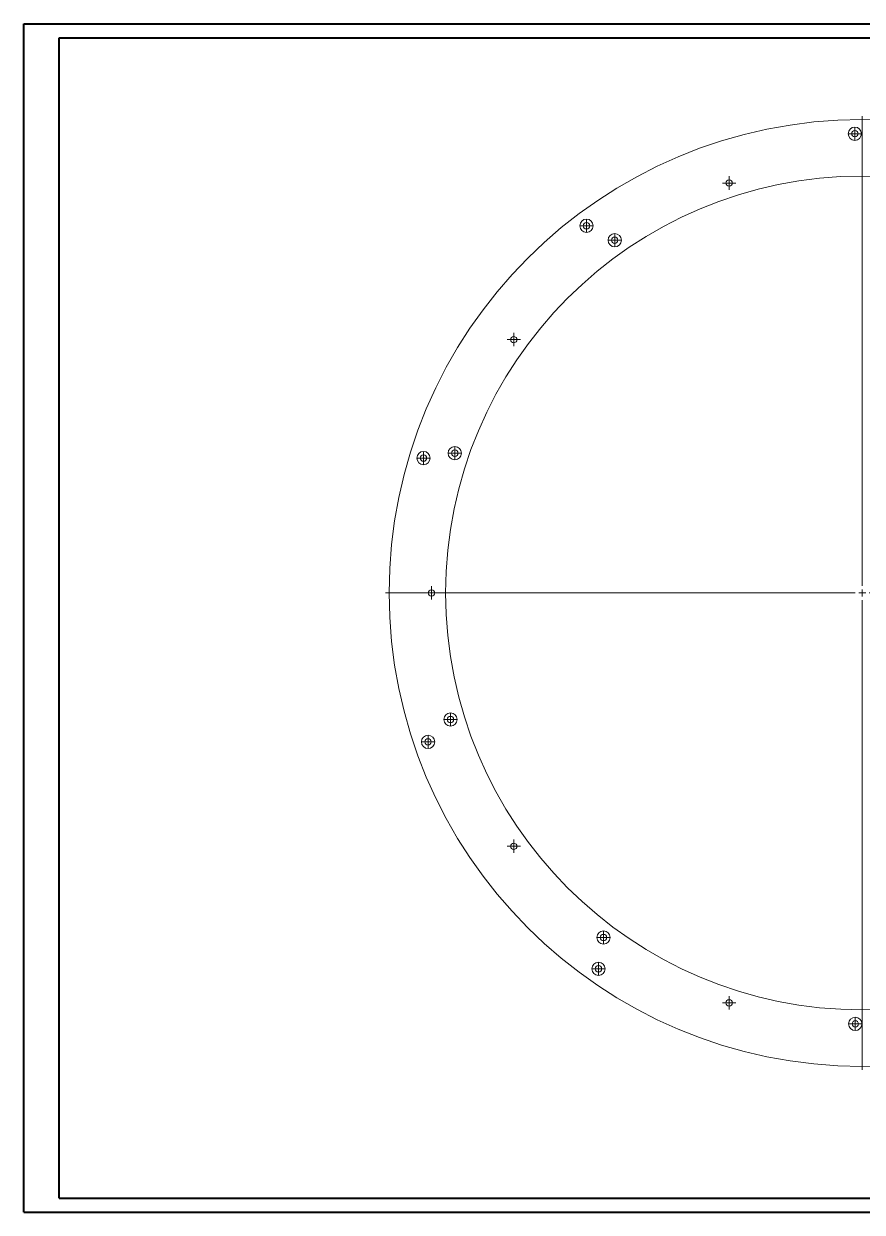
# Paper-space layout '5mm Wood Spacer Ring' of a CAD drawing. Header units: millimetres. Extents: x 0 to 1189, y 0 to 841.
# Drawn here: x 0 to 594, y 0 to 841 of the extents above; entities that cross this region are included whole.
import ezdxf

# ---------------------------------------------------------------- set-up
doc = ezdxf.new("R2010")
doc.units = ezdxf.units.MM

# ---------------------------------------------------------------- blocks, each defined once
blk = doc.blocks.new('SW_CENTERMARKSYMBOL_98')
at = {"color": 0, "linetype": 'Continuous', "lineweight": 0}
for p, q in [((0, 5), (0, 337.5)), ((-5, 0), (-337.5, 0)), ((0, 0), (-2.5, 0)), ((0, 0), (0, 2.5)), ((0, 0), (0, -2.5)), ((0, 0), (2.5, 0)), ((5, 0), (337.5, 0)), ((0, -5), (0, -337.5))]:
    blk.add_line(p, q, dxfattribs=at)
blk = doc.blocks.new('SW_CENTERMARKSYMBOL_103')
at = {"color": 0, "linetype": 'Continuous', "lineweight": 0}
for p, q in [((-2.5, 0), (-4.75, 0)), ((0, 0), (-2.5, 0)), ((0, 2.5), (0, 4.75)), ((0, 0), (0, 2.5)), ((0, 0), (0, -2.5)), ((0, 0), (2.5, 0)), ((2.5, 0), (4.75, 0)), ((0, -2.5), (0, -4.75))]:
    blk.add_line(p, q, dxfattribs=at)
blk = doc.blocks.new('SW_CENTERMARKSYMBOL_104')
at = {"color": 0, "linetype": 'Continuous', "lineweight": 0}
for p, q in [((-2.5, 0), (-4.75, 0)), ((0, 0), (-2.5, 0)), ((0, 2.5), (0, 4.75)), ((0, 0), (0, 2.5)), ((0, 0), (0, -2.5)), ((0, 0), (2.5, 0)), ((2.5, 0), (4.75, 0)), ((0, -2.5), (0, -4.75))]:
    blk.add_line(p, q, dxfattribs=at)
blk = doc.blocks.new('SW_CENTERMARKSYMBOL_105')
at = {"color": 0, "linetype": 'Continuous', "lineweight": 0}
for p, q in [((-2.5, 0), (-4.75, 0)), ((0, 0), (-2.5, 0)), ((0, 2.5), (0, 4.75)), ((0, 0), (0, 2.5)), ((0, 0), (0, -2.5)), ((0, 0), (2.5, 0)), ((2.5, 0), (4.75, 0)), ((0, -2.5), (0, -4.75))]:
    blk.add_line(p, q, dxfattribs=at)
blk = doc.blocks.new('SW_CENTERMARKSYMBOL_106')
at = {"color": 0, "linetype": 'Continuous', "lineweight": 0}
for p, q in [((-2.5, 0), (-4.75, 0)), ((0, 0), (-2.5, 0)), ((0, 2.5), (0, 4.75)), ((0, 0), (0, 2.5)), ((0, 0), (0, -2.5)), ((0, 0), (2.5, 0)), ((2.5, 0), (4.75, 0)), ((0, -2.5), (0, -4.75))]:
    blk.add_line(p, q, dxfattribs=at)
blk = doc.blocks.new('SW_CENTERMARKSYMBOL_107')
at = {"color": 0, "linetype": 'Continuous', "lineweight": 0}
for p, q in [((-2.5, 0), (-4.75, 0)), ((0, 0), (-2.5, 0)), ((0, 2.5), (0, 4.75)), ((0, 0), (0, 2.5)), ((0, 0), (0, -2.5)), ((0, 0), (2.5, 0)), ((2.5, 0), (4.75, 0)), ((0, -2.5), (0, -4.75))]:
    blk.add_line(p, q, dxfattribs=at)
blk = doc.blocks.new('SW_CENTERMARKSYMBOL_109')
at = {"color": 0, "linetype": 'Continuous', "lineweight": 0}
for p, q in [((-2.5, 0), (-4.75, 0)), ((0, 0), (-2.5, 0)), ((0, 2.5), (0, 4.75)), ((0, 0), (0, 2.5)), ((0, 0), (0, -2.5)), ((0, 0), (2.5, 0)), ((2.5, 0), (4.75, 0)), ((0, -2.5), (0, -4.75))]:
    blk.add_line(p, q, dxfattribs=at)
blk = doc.blocks.new('SW_CENTERMARKSYMBOL_110')
at = {"color": 0, "linetype": 'Continuous', "lineweight": 0}
for p, q in [((-2.5, 0), (-4.75, 0)), ((0, 0), (-2.5, 0)), ((0, 2.5), (0, 4.75)), ((0, 0), (0, 2.5)), ((0, 0), (0, -2.5)), ((0, 0), (2.5, 0)), ((2.5, 0), (4.75, 0)), ((0, -2.5), (0, -4.75))]:
    blk.add_line(p, q, dxfattribs=at)
blk = doc.blocks.new('SW_CENTERMARKSYMBOL_116')
at = {"color": 0, "linetype": 'Continuous', "lineweight": 0}
for p, q in [((-2.5, 0), (-4.75, 0)), ((0, 0), (-2.5, 0)), ((0, 2.5), (0, 4.75)), ((0, 0), (0, 2.5)), ((0, 0), (0, -2.5)), ((0, 0), (2.5, 0)), ((2.5, 0), (4.75, 0)), ((0, -2.5), (0, -4.75))]:
    blk.add_line(p, q, dxfattribs=at)
blk = doc.blocks.new('SW_CENTERMARKSYMBOL_117')
at = {"color": 0, "linetype": 'Continuous', "lineweight": 0}
for p, q in [((-2.5, 0), (-4.75, 0)), ((0, 0), (-2.5, 0)), ((0, 2.5), (0, 4.75)), ((0, 0), (0, 2.5)), ((0, 0), (0, -2.5)), ((0, 0), (2.5, 0)), ((2.5, 0), (4.75, 0)), ((0, -2.5), (0, -4.75))]:
    blk.add_line(p, q, dxfattribs=at)
blk = doc.blocks.new('SW_CENTERMARKSYMBOL_118')
at = {"color": 0, "linetype": 'Continuous', "lineweight": 0}
for p, q in [((-2.5, 0), (-4.75, 0)), ((0, 0), (-2.5, 0)), ((0, 2.5), (0, 4.75)), ((0, 0), (0, 2.5)), ((0, 0), (0, -2.5)), ((0, 0), (2.5, 0)), ((2.5, 0), (4.75, 0)), ((0, -2.5), (0, -4.75))]:
    blk.add_line(p, q, dxfattribs=at)
blk = doc.blocks.new('SW_CENTERMARKSYMBOL_119')
at = {"color": 0, "linetype": 'Continuous', "lineweight": 0}
for p, q in [((-2.5, 0), (-4.75, 0)), ((0, 0), (-2.5, 0)), ((0, 2.5), (0, 4.75)), ((0, 0), (0, 2.5)), ((0, 0), (0, -2.5)), ((0, 0), (2.5, 0)), ((2.5, 0), (4.75, 0)), ((0, -2.5), (0, -4.75))]:
    blk.add_line(p, q, dxfattribs=at)
blk = doc.blocks.new('SW_CENTERMARKSYMBOL_125')
at = {"color": 0, "linetype": 'Continuous', "lineweight": 0}
for p, q in [((-2.5, 0), (-4.75, 0)), ((0, 0), (-2.5, 0)), ((0, 2.5), (0, 4.75)), ((0, 0), (0, 2.5)), ((0, 0), (0, -2.5)), ((0, 0), (2.5, 0)), ((2.5, 0), (4.75, 0)), ((0, -2.5), (0, -4.75))]:
    blk.add_line(p, q, dxfattribs=at)
blk = doc.blocks.new('SW_CENTERMARKSYMBOL_126')
at = {"color": 0, "linetype": 'Continuous', "lineweight": 0}
for p, q in [((-2.5, 0), (-4.75, 0)), ((0, 0), (-2.5, 0)), ((0, 2.5), (0, 4.75)), ((0, 0), (0, 2.5)), ((0, 0), (0, -2.5)), ((0, 0), (2.5, 0)), ((2.5, 0), (4.75, 0)), ((0, -2.5), (0, -4.75))]:
    blk.add_line(p, q, dxfattribs=at)
blk = doc.blocks.new('SW_CENTERMARKSYMBOL_127')
at = {"color": 0, "linetype": 'Continuous', "lineweight": 0}
for p, q in [((-2.5, 0), (-4.75, 0)), ((0, 0), (-2.5, 0)), ((0, 2.5), (0, 4.75)), ((0, 0), (0, 2.5)), ((0, 0), (0, -2.5)), ((0, 0), (2.5, 0)), ((2.5, 0), (4.75, 0)), ((0, -2.5), (0, -4.75))]:
    blk.add_line(p, q, dxfattribs=at)
blk = doc.blocks.new('SW_CENTERMARKSYMBOL_128')
at = {"color": 0, "linetype": 'Continuous', "lineweight": 0}
for p, q in [((-2.5, 0), (-4.75, 0)), ((0, 0), (-2.5, 0)), ((0, 2.5), (0, 4.75)), ((0, 0), (0, 2.5)), ((0, 0), (0, -2.5)), ((0, 0), (2.5, 0)), ((2.5, 0), (4.75, 0)), ((0, -2.5), (0, -4.75))]:
    blk.add_line(p, q, dxfattribs=at)

psp = doc.layouts.new('5mm Wood Spacer Ring')

# ---------------------------------------------------------------- linework, layer by layer
at = {"color": 7, "linetype": 'Continuous', "lineweight": 40}
for p, q in [((0.08, 0.21), (0.08, 841.21)), ((0.08, 841.21), (1189.08, 841.21)), ((25.08, 10.21), (25.08, 831.21)), ((25.08, 831.21), (1179.08, 831.21)), ((25.08, 10.21), (1179.08, 10.21)), ((0.08, 0.21), (1189.08, 0.21))]:
    psp.add_line(p, q, dxfattribs=at)
at = {"color": 7, "linetype": 'Continuous', "lineweight": 15}
for centre, radius in [((593.78, 438.44), 335), ((588.54, 763.4), 4.7), ((588.54, 763.4), 2.25), ((593.78, 438.44), 295), ((499.53, 728.51), 2.25), ((398.53, 698.26), 4.7), ((398.53, 698.26), 2.25), ((418.5, 688.05), 4.7), ((418.5, 688.05), 2.25), ((347.03, 617.72), 2.25), ((283.11, 533.88), 4.7), ((305.26, 537.36), 4.7), ((305.26, 537.36), 2.25), ((283.11, 533.88), 2.25), ((288.78, 438.44), 2.25), ((302.22, 348.88), 4.7), ((302.22, 348.88), 2.25), ((286.34, 333.04), 4.7), ((286.34, 333.04), 2.25), ((347.03, 259.17), 2.25), ((410.55, 194.61), 4.7), ((410.55, 194.61), 2.25), ((407.01, 172.47), 4.7), ((407.01, 172.47), 2.25), ((499.53, 148.37), 2.25), ((588.86, 133.48), 4.7), ((588.86, 133.48), 2.25)]:
    psp.add_circle(centre, radius, dxfattribs=at)

# ---------------------------------------------------------------- block references
at = {"color": 7, "linetype": 'Continuous', "lineweight": 0}
for name, p in [('SW_CENTERMARKSYMBOL_98', (593.78, 438.44)), ('SW_CENTERMARKSYMBOL_125', (588.54, 763.4)), ('SW_CENTERMARKSYMBOL_107', (499.53, 728.51)), ('SW_CENTERMARKSYMBOL_126', (398.53, 698.26)), ('SW_CENTERMARKSYMBOL_116', (418.5, 688.05)), ('SW_CENTERMARKSYMBOL_106', (347.03, 617.72)), ('SW_CENTERMARKSYMBOL_127', (283.11, 533.88)), ('SW_CENTERMARKSYMBOL_117', (305.26, 537.36)), ('SW_CENTERMARKSYMBOL_105', (288.78, 438.44)), ('SW_CENTERMARKSYMBOL_118', (302.22, 348.88)), ('SW_CENTERMARKSYMBOL_128', (286.34, 333.04)), ('SW_CENTERMARKSYMBOL_104', (347.03, 259.17)), ('SW_CENTERMARKSYMBOL_109', (410.55, 194.61)), ('SW_CENTERMARKSYMBOL_119', (407.01, 172.47)), ('SW_CENTERMARKSYMBOL_103', (499.53, 148.37)), ('SW_CENTERMARKSYMBOL_110', (588.86, 133.48))]:
    psp.add_blockref(name, p, dxfattribs=at)

doc.saveas('drawing.dxf')
